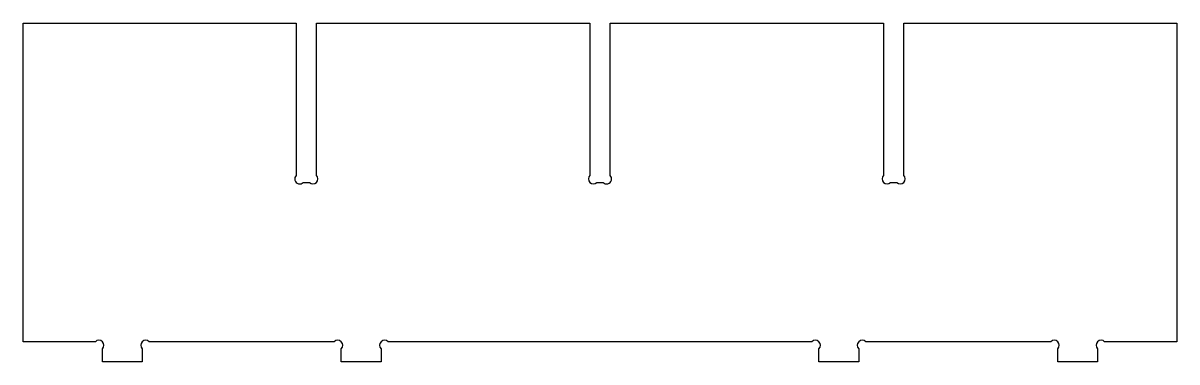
# Model space of a CAD drawing. Header units: inches. Extents: x -14.5 to 14.5, y -0.5 to 8.
import ezdxf

# ---------------------------------------------------------------- set-up
doc = ezdxf.new("R2010")
doc.units = ezdxf.units.IN
doc.layers.get('0').update_dxf_attribs({"linetype": 'CONTINUOUS'})

msp = doc.modelspace()

# ---------------------------------------------------------------- linework, layer by layer
msp.add_lwpolyline([(5.5, -0.177, 1), (5.323, 0), (-5.323, 0, 1), (-5.5, -0.177), (-5.5, -0.508), (-6.5, -0.508), (-6.5, -0.177, 1), (-6.677, 0), (-11.323, 0, 1), (-11.5, -0.177), (-11.5, -0.508), (-12.5, -0.508), (-12.5, -0.177, 1), (-12.677, 0), (-14.492, 0), (-14.492, 8), (-7.631, 8), (-7.631, 4.177, 1), (-7.454, 4), (-7.3, 4, 1), (-7.123, 4.177), (-7.123, 8), (-0.254, 8), (-0.254, 4.177, 1), (-0.077, 4), (0.077, 4, 1), (0.254, 4.177), (0.254, 8), (7.123, 8), (7.123, 4.177, 1), (7.3, 4), (7.454, 4, 1), (7.631, 4.177), (7.631, 8), (14.492, 8), (14.492, 0), (12.677, 0, 1), (12.5, -0.177), (12.5, -0.508), (11.5, -0.508), (11.5, -0.177, 1), (11.323, 0), (6.677, 0, 1), (6.5, -0.177), (6.5, -0.508), (5.5, -0.508)], format="xyb", close=True)

doc.saveas('drawing.dxf')
